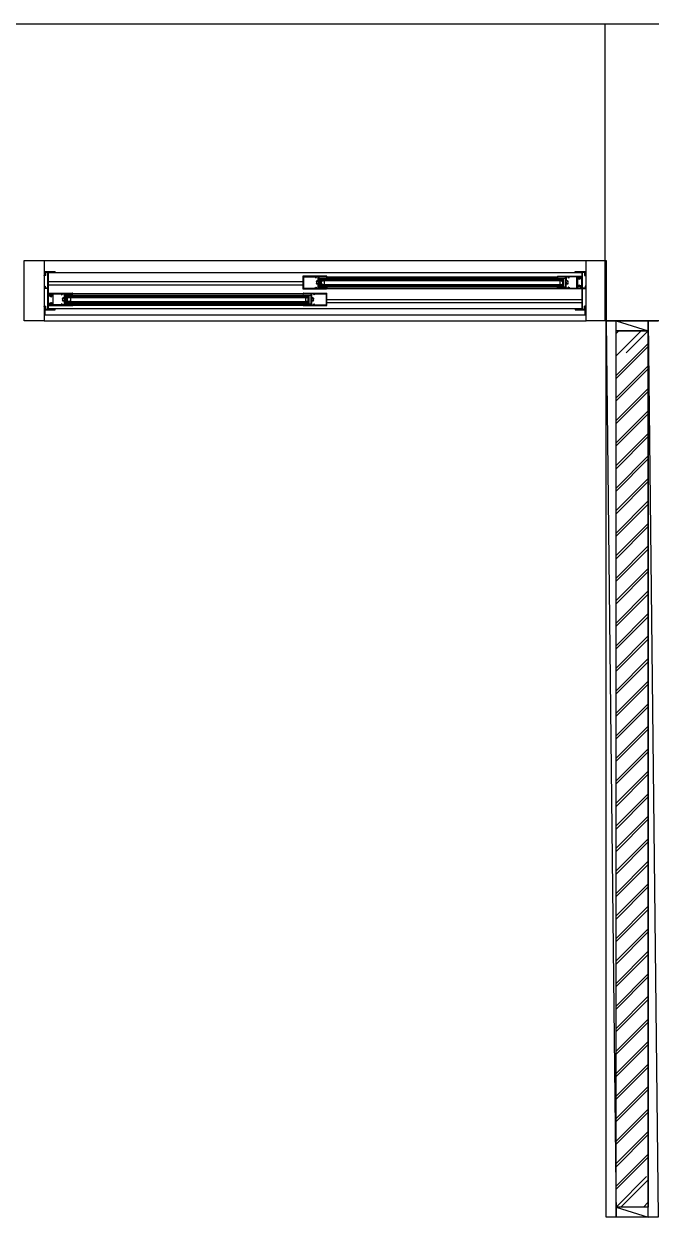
# Model space of a CAD drawing. Header units: millimetres. Extents: x 7649 to 34105, y 3983 to 25377.
# Drawn here: x 16469 to 18033, y 18403 to 21377 of the extents above; entities that cross this region are included whole.
import ezdxf

# ---------------------------------------------------------------- set-up
doc = ezdxf.new("R2010")
doc.units = ezdxf.units.MM

msp = doc.modelspace()

# ---------------------------------------------------------------- linework, layer by layer
at = {"layer": 'GEOMETRY', "color": 7}
for p, q in [((7649.45694, 21376.92222), (34105.14444, 21376.92222)), ((16519.87778, 20786.90139), (17870.84028, 20786.90139)), ((16519.87778, 20759.38472), (16522.52361, 20759.38472)), ((16522.52361, 20750.91806), (16522.52361, 20759.38472)), ((16522.52361, 20759.38472), (16547.39444, 20759.38472)), ((16547.39444, 20757.79722), (16547.39444, 20759.38472)), ((17843.32361, 20759.38472), (17868.19444, 20759.38472)), ((17843.32361, 20757.79722), (17843.32361, 20759.38472)), ((17868.19444, 20759.38472), (17870.84028, 20759.38472)), ((17868.19444, 20750.91806), (17868.19444, 20759.38472)), ((16519.87778, 20749.85972), (16519.87778, 20750.91806)), ((16519.87778, 20750.91806), (16522.52361, 20750.91806)), ((16524.11111, 20749.85972), (16519.87778, 20749.85972)), ((16524.11111, 20749.85972), (16524.11111, 20757.79722)), ((16524.11111, 20757.79722), (16528.87361, 20757.79722)), ((16528.87361, 20719.16806), (16528.87361, 20757.79722)), ((16530.46111, 20757.79722), (16547.39444, 20757.79722)), ((16530.46111, 20700.64722), (16530.46111, 20757.79722)), ((16530.46111, 20757.26806), (17860.25694, 20757.26806)), ((16530.46111, 20734.51389), (17164.93194, 20734.51389)), ((17223.66944, 20748.27222), (17164.93194, 20748.27222)), ((17164.93194, 20748.27222), (17164.93194, 20716.52222)), ((17165.99028, 20746.68472), (17165.99028, 20718.10972)), ((17165.99028, 20746.68472), (17194.03611, 20746.68472)), ((17194.03611, 20746.15556), (17194.03611, 20746.68472)), ((17194.03611, 20746.15556), (17196.68194, 20746.15556)), ((17196.68194, 20743.50972), (17196.68194, 20746.15556)), ((17197.21111, 20743.50972), (17196.68194, 20743.50972)), ((17198.79861, 20746.68472), (17197.21111, 20743.50972)), ((17198.70815, 20735.76695), (17198.07538, 20735.13428)), ((17198.07538, 20730.18933), (17199.05138, 20729.31169)), ((17198.30155, 20734.47337), (17198.27248, 20734.1799)), ((17198.27248, 20734.1799), (17198.35224, 20733.89597)), ((17198.28034, 20730.67634), (17198.27439, 20730.45665)), ((17198.27439, 20730.45665), (17198.32887, 20730.24373)), ((17198.34816, 20730.88976), (17198.28034, 20730.67634)), ((17198.4423, 20734.7438), (17198.30155, 20734.47337)), ((17198.32887, 20730.24373), (17198.4423, 20730.05064)), ((17198.47285, 20731.07578), (17198.34816, 20730.88976)), ((17198.35224, 20733.89597), (17198.53794, 20733.6542)), ((17198.641, 20731.21729), (17198.47285, 20731.07578)), ((17198.53794, 20733.6542), (17198.80091, 20733.49996)), ((17198.84149, 20731.30733), (17198.641, 20731.21729)), ((17199.45674, 20736.23697), (17198.70815, 20735.76695)), ((17203.03194, 20746.68472), (17198.79861, 20746.68472)), ((17198.80091, 20733.49996), (17199.09254, 20733.4561)), ((17199.06319, 20731.33889), (17198.84149, 20731.30733)), ((17199.05138, 20729.31169), (17200.22827, 20728.80883)), ((17199.22108, 20731.32303), (17199.06319, 20731.33889)), ((17199.09254, 20733.4561), (17199.38014, 20733.52139)), ((17199.37123, 20731.27668), (17199.22108, 20731.32303)), ((17199.50932, 20731.20166), (17199.37123, 20731.27668)), ((17199.38014, 20733.52139), (17199.63098, 20733.69464)), ((17200.29076, 20736.52972), (17199.45674, 20736.23697)), ((17199.63098, 20731.0998), (17199.50932, 20731.20166)), ((17200.44116, 20734.92577), (17199.76062, 20734.5739)), ((17199.76062, 20730.74971), (17200.44116, 20730.39784)), ((17199.85694, 20730.28056), (17199.85694, 20730.80972)), ((17200.22827, 20728.80883), (17201.50396, 20728.70596)), ((17201.17986, 20736.63056), (17200.29076, 20736.52972)), ((17201.17986, 20735.04306), (17200.44116, 20734.92577)), ((17200.44116, 20730.39784), (17201.17986, 20730.28056)), ((17201.59042, 20736.60926), (17201.17986, 20736.63056)), ((17201.91856, 20734.92577), (17201.17986, 20735.04306)), ((17201.17986, 20730.28056), (17201.91856, 20730.39784)), ((17201.50396, 20728.70596), (17202.77633, 20729.02831)), ((17201.99551, 20736.54584), (17201.59042, 20736.60926)), ((17202.5991, 20734.5739), (17201.91856, 20734.92577)), ((17201.91856, 20730.39784), (17202.5991, 20730.74971)), ((17202.39188, 20736.44096), (17201.99551, 20736.54584)), ((17202.77633, 20736.2953), (17202.39188, 20736.44096)), ((17202.50278, 20733.45556), (17203.03194, 20733.45556)), ((17202.50278, 20730.28056), (17202.50278, 20730.80972)), ((17202.50278, 20730.80972), (17203.03194, 20730.80972)), ((17203.03194, 20736.10139), (17203.03194, 20746.68472)), ((17203.44382, 20733.40051), (17203.09196, 20734.08105)), ((17203.09196, 20731.24256), (17203.44382, 20731.92311)), ((17203.56111, 20732.66181), (17203.44382, 20733.40051)), ((17203.44382, 20731.92311), (17203.56111, 20732.66181)), ((17223.14028, 20746.68472), (17204.61944, 20746.68472)), ((17204.61944, 20746.68472), (17204.61944, 20718.10972)), ((17205.14861, 20743.50972), (17205.14861, 20721.28472)), ((17205.14861, 20743.50972), (17209.38194, 20743.50972)), ((17209.38194, 20721.28472), (17209.38194, 20743.50972)), ((17210.44028, 20743.50972), (17813.69028, 20743.50972)), ((17210.44028, 20737.15972), (17210.44028, 20743.50972)), ((17210.44028, 20742.45139), (17813.69028, 20742.45139)), ((17210.44028, 20741.39306), (17813.69028, 20741.39306)), ((17210.44028, 20740.33472), (17813.69028, 20740.33472)), ((17210.44028, 20739.27639), (17813.69028, 20739.27639)), ((17210.44028, 20738.21806), (17813.69028, 20738.21806)), ((17210.44028, 20737.15972), (17813.69028, 20737.15972)), ((17211.49861, 20735.57222), (17215.20278, 20736.63056)), ((17211.49861, 20728.69306), (17211.49861, 20735.57222)), ((17211.49861, 20727.63472), (17215.20278, 20728.69306)), ((17218.37778, 20736.63056), (17215.20278, 20736.63056)), ((17218.37778, 20727.63472), (17218.37778, 20736.63056)), ((17223.14028, 20745.62639), (17223.14028, 20746.68472)), ((17224.72778, 20745.62639), (17223.14028, 20745.62639)), ((17224.24299, 20748.20985), (17223.93403, 20748.27222)), ((17224.49529, 20748.03974), (17224.24299, 20748.20985)), ((17224.6654, 20747.78744), (17224.49529, 20748.03974)), ((17224.72778, 20747.47847), (17224.6654, 20747.78744)), ((17224.72778, 20747.21389), (17224.72778, 20745.62639)), ((17224.72778, 20746.68472), (17799.40278, 20746.68472)), ((17799.40278, 20745.62639), (17799.40278, 20747.21389)), ((17800.99028, 20745.62639), (17799.40278, 20745.62639)), ((17799.99432, 20747.78744), (17799.93194, 20747.47847)), ((17800.16443, 20748.03974), (17799.99432, 20747.78744)), ((17800.41673, 20748.20985), (17800.16443, 20748.03974)), ((17800.72569, 20748.27222), (17800.41673, 20748.20985)), ((17800.46111, 20748.27222), (17859.19861, 20748.27222)), ((17819.51111, 20746.68472), (17800.99028, 20746.68472)), ((17800.99028, 20746.68472), (17800.99028, 20745.62639)), ((17808.92778, 20736.63056), (17805.75278, 20736.63056)), ((17805.75278, 20736.63056), (17805.75278, 20727.63472)), ((17808.92778, 20735.57222), (17812.63194, 20736.63056)), ((17808.92778, 20727.63472), (17812.63194, 20728.69306)), ((17812.63194, 20728.69306), (17812.63194, 20735.57222)), ((17813.69028, 20737.15972), (17813.69028, 20743.50972)), ((17814.74861, 20721.28472), (17814.74861, 20743.50972)), ((17814.74861, 20743.50972), (17818.98194, 20743.50972)), ((17818.98194, 20743.50972), (17818.98194, 20721.28472)), ((17819.51111, 20718.10972), (17819.51111, 20746.68472)), ((17825.33194, 20746.68472), (17821.09861, 20746.68472)), ((17821.09861, 20746.68472), (17821.09861, 20736.10139)), ((17821.09861, 20733.45556), (17821.62778, 20733.45556)), ((17821.2159, 20733.40051), (17821.09861, 20732.66181)), ((17821.09861, 20732.66181), (17821.2159, 20731.92311)), ((17821.09861, 20730.80972), (17821.62778, 20730.80972)), ((17821.56776, 20734.08105), (17821.2159, 20733.40051)), ((17821.2159, 20731.92311), (17821.56776, 20731.24256)), ((17821.62778, 20730.80972), (17821.62778, 20730.28056)), ((17823.15576, 20736.61765), (17821.8834, 20736.2953)), ((17821.8834, 20729.02831), (17822.26784, 20728.88266)), ((17822.74116, 20734.92577), (17822.06062, 20734.5739)), ((17822.06062, 20730.74971), (17822.74116, 20730.39784)), ((17822.26784, 20728.88266), (17822.66422, 20728.77777)), ((17822.66422, 20728.77777), (17823.0693, 20728.71435)), ((17823.47986, 20735.04306), (17822.74116, 20734.92577)), ((17822.74116, 20730.39784), (17823.47986, 20730.28056)), ((17823.0693, 20728.71435), (17823.47986, 20728.69306)), ((17824.43145, 20736.51479), (17823.15576, 20736.61765)), ((17824.21856, 20734.92577), (17823.47986, 20735.04306)), ((17823.47986, 20730.28056), (17824.21856, 20730.39784)), ((17823.47986, 20728.69306), (17824.36896, 20728.79389)), ((17824.8991, 20734.5739), (17824.21856, 20734.92577)), ((17824.21856, 20730.39784), (17824.8991, 20730.74971)), ((17824.27361, 20730.28056), (17824.27361, 20730.80972)), ((17824.36896, 20728.79389), (17825.20299, 20729.08664)), ((17825.60834, 20736.01192), (17824.43145, 20736.51479)), ((17825.02874, 20733.69464), (17825.15041, 20733.59278)), ((17825.27959, 20731.27305), (17825.02874, 20731.0998)), ((17825.15041, 20733.59278), (17825.28849, 20733.51777)), ((17825.20299, 20729.08664), (17825.95157, 20729.55666)), ((17825.56718, 20731.33835), (17825.27959, 20731.27305)), ((17825.28849, 20733.51777), (17825.43864, 20733.47141)), ((17826.91944, 20743.50972), (17825.33194, 20746.68472)), ((17825.43864, 20733.47141), (17825.59653, 20733.45556)), ((17825.85881, 20731.29448), (17825.56718, 20731.33835)), ((17825.59653, 20733.45556), (17825.81823, 20733.48712)), ((17826.58434, 20735.13428), (17825.60834, 20736.01192)), ((17825.81823, 20733.48712), (17826.01872, 20733.57715)), ((17826.12178, 20731.14025), (17825.85881, 20731.29448)), ((17825.95157, 20729.55666), (17826.58434, 20730.18933)), ((17826.01872, 20733.57715), (17826.18687, 20733.71867)), ((17826.30749, 20730.89847), (17826.12178, 20731.14025)), ((17826.18687, 20733.71867), (17826.31156, 20733.90468)), ((17826.33085, 20734.55071), (17826.21743, 20734.7438)), ((17826.21743, 20730.05064), (17826.35817, 20730.32107)), ((17826.38724, 20730.61455), (17826.30749, 20730.89847)), ((17826.31156, 20733.90468), (17826.37938, 20734.1181)), ((17826.38533, 20734.3378), (17826.33085, 20734.55071)), ((17826.35817, 20730.32107), (17826.38724, 20730.61455)), ((17826.37938, 20734.1181), (17826.38533, 20734.3378)), ((17827.44861, 20743.50972), (17826.91944, 20743.50972)), ((17830.09444, 20746.15556), (17827.44861, 20746.15556)), ((17827.44861, 20746.15556), (17827.44861, 20743.50972)), ((17848.08611, 20746.68472), (17830.09444, 20746.68472)), ((17830.09444, 20746.68472), (17830.09444, 20746.15556)), ((17843.32361, 20757.79722), (17860.25694, 20757.79722)), ((17848.08611, 20718.10972), (17848.08611, 20746.68472)), ((17849.67361, 20746.68472), (17849.67361, 20718.10972)), ((17849.67361, 20746.68472), (17858.14028, 20746.68472)), ((17850.20278, 20744.03889), (17860.25694, 20744.03889)), ((17850.20278, 20742.45139), (17850.20278, 20744.03889)), ((17850.20278, 20742.45139), (17852.84861, 20742.45139)), ((17852.84861, 20740.33472), (17852.84861, 20742.45139)), ((17852.84861, 20740.33472), (17854.43611, 20740.33472)), ((17854.43611, 20742.45139), (17860.25694, 20742.45139)), ((17854.43611, 20740.33472), (17854.43611, 20742.45139)), ((17858.14028, 20746.68472), (17858.14028, 20744.56806)), ((17858.14028, 20744.56806), (17859.19861, 20744.56806)), ((17859.19861, 20748.27222), (17859.19861, 20744.56806)), ((17860.25694, 20757.79722), (17860.25694, 20744.03889)), ((17860.25694, 20723.93056), (17860.25694, 20742.45139)), ((17861.84444, 20757.79722), (17866.60694, 20757.79722)), ((17861.84444, 20719.16806), (17861.84444, 20757.79722)), ((17866.60694, 20757.79722), (17866.60694, 20749.85972)), ((17866.60694, 20749.85972), (17870.84028, 20749.85972)), ((17870.84028, 20750.91806), (17868.19444, 20750.91806)), ((17870.84028, 20749.85972), (17870.84028, 20750.91806)), ((17870.84028, 20673.65972), (17870.84028, 20749.85972)), ((16520.40694, 20717.58056), (16520.40694, 20722.87222)), ((16520.40694, 20722.87222), (16521.99444, 20722.87222)), ((16528.87361, 20717.58056), (16520.40694, 20717.58056)), ((16521.99444, 20722.87222), (16521.99444, 20719.16806)), ((16521.99444, 20719.16806), (16528.87361, 20719.16806)), ((16528.87361, 20665.72222), (16528.87361, 20717.58056)), ((16530.46111, 20726.57639), (17164.93194, 20726.57639)), ((16530.46111, 20700.64722), (16540.51528, 20700.64722)), ((16530.46111, 20680.53889), (16530.46111, 20699.05972)), ((16530.46111, 20699.05972), (16536.28194, 20699.05972)), ((16531.51944, 20705.93889), (16531.51944, 20702.76389)), ((16531.51944, 20705.93889), (16590.25694, 20705.93889)), ((16531.51944, 20702.76389), (16532.57778, 20702.76389)), ((16532.57778, 20702.76389), (16532.57778, 20704.35139)), ((16532.57778, 20704.35139), (16541.04444, 20704.35139)), ((16536.28194, 20696.94306), (16536.28194, 20699.05972)), ((16537.86944, 20696.94306), (16537.86944, 20699.05972)), ((16537.86944, 20699.05972), (16540.51528, 20699.05972)), ((16540.51528, 20699.05972), (16540.51528, 20700.64722)), ((16541.04444, 20704.35139), (16541.04444, 20676.30556)), ((16542.10278, 20704.35139), (16560.62361, 20704.35139)), ((16542.10278, 20676.30556), (16542.10278, 20704.35139)), ((16560.62361, 20704.35139), (16560.62361, 20703.82222)), ((16560.62361, 20703.82222), (16563.26944, 20703.82222)), ((16563.26944, 20703.82222), (16563.26944, 20701.70556)), ((16563.26944, 20701.70556), (16563.79861, 20701.70556)), ((16563.79861, 20701.70556), (16565.38611, 20704.35139)), ((16565.38611, 20704.35139), (16569.61944, 20704.35139)), ((16569.61944, 20704.35139), (16569.61944, 20694.29722)), ((16571.20694, 20676.30556), (16571.20694, 20704.35139)), ((16571.20694, 20704.35139), (16589.72778, 20704.35139)), ((16575.96944, 20701.17639), (16571.73611, 20701.17639)), ((16571.73611, 20701.17639), (16571.73611, 20679.48056)), ((16575.96944, 20679.48056), (16575.96944, 20701.17639)), ((16577.02778, 20695.35556), (16577.02778, 20701.17639)), ((16577.02778, 20701.17639), (17179.21944, 20701.17639)), ((16577.02778, 20700.11806), (17179.21944, 20700.11806)), ((16577.02778, 20699.05972), (17179.21944, 20699.05972)), ((16589.72778, 20704.35139), (16589.72778, 20703.29306)), ((16589.72778, 20703.29306), (16591.31528, 20703.29306)), ((16590.83049, 20705.87651), (16590.52153, 20705.93889)), ((16591.08279, 20705.70641), (16590.83049, 20705.87651)), ((16591.2529, 20705.4541), (16591.08279, 20705.70641)), ((16591.31528, 20705.14514), (16591.2529, 20705.4541)), ((16591.31528, 20703.29306), (16591.31528, 20704.88056)), ((16591.31528, 20704.88056), (17164.93194, 20704.88056)), ((17164.93194, 20716.52222), (17223.66944, 20716.52222)), ((17164.93194, 20703.29306), (17164.93194, 20704.88056)), ((17166.51944, 20703.29306), (17164.93194, 20703.29306)), ((17165.52349, 20705.4541), (17165.46111, 20705.14514)), ((17165.69359, 20705.70641), (17165.52349, 20705.4541)), ((17165.9459, 20705.87651), (17165.69359, 20705.70641)), ((17166.25486, 20705.93889), (17165.9459, 20705.87651)), ((17165.99028, 20718.10972), (17194.03611, 20718.10972)), ((17165.99028, 20705.93889), (17224.72778, 20705.93889)), ((17185.04028, 20704.35139), (17166.51944, 20704.35139)), ((17166.51944, 20704.35139), (17166.51944, 20703.29306)), ((17179.21944, 20695.35556), (17179.21944, 20701.17639)), ((17180.27778, 20679.48056), (17180.27778, 20701.17639)), ((17180.27778, 20701.17639), (17184.51111, 20701.17639)), ((17184.51111, 20701.17639), (17184.51111, 20679.48056)), ((17185.04028, 20676.30556), (17185.04028, 20704.35139)), ((17190.86111, 20704.35139), (17186.62778, 20704.35139)), ((17186.62778, 20704.35139), (17186.62778, 20694.29722)), ((17192.44861, 20701.70556), (17190.86111, 20704.35139)), ((17192.97778, 20701.70556), (17192.44861, 20701.70556)), ((17192.97778, 20703.82222), (17192.97778, 20701.70556)), ((17192.97778, 20703.82222), (17195.62361, 20703.82222)), ((17194.03611, 20718.10972), (17194.03611, 20718.63889)), ((17194.03611, 20718.63889), (17196.68194, 20718.63889)), ((17195.62361, 20704.35139), (17223.66944, 20704.35139)), ((17195.62361, 20703.82222), (17195.62361, 20704.35139)), ((17196.68194, 20721.28472), (17197.21111, 20721.28472)), ((17196.68194, 20720.75556), (17196.68194, 20718.63889)), ((17197.21111, 20720.75556), (17198.79861, 20718.10972)), ((17198.79861, 20718.10972), (17203.03194, 20718.10972)), ((17203.03194, 20718.10972), (17203.03194, 20728.16389)), ((17204.61944, 20718.10972), (17223.14028, 20718.10972)), ((17205.14861, 20721.28472), (17209.38194, 20721.28472)), ((17210.44028, 20727.10556), (17813.69028, 20727.10556)), ((17210.44028, 20721.28472), (17210.44028, 20727.10556)), ((17210.44028, 20726.04722), (17813.69028, 20726.04722)), ((17210.44028, 20725.51806), (17813.69028, 20725.51806)), ((17210.44028, 20724.45972), (17813.69028, 20724.45972)), ((17210.44028, 20723.40139), (17813.69028, 20723.40139)), ((17210.44028, 20722.34306), (17813.69028, 20722.34306)), ((17210.44028, 20721.28472), (17813.69028, 20721.28472)), ((17215.20278, 20727.63472), (17218.37778, 20727.63472)), ((17223.14028, 20718.10972), (17223.14028, 20719.16806)), ((17223.14028, 20719.16806), (17224.72778, 20719.16806)), ((17223.66944, 20676.30556), (17223.66944, 20704.35139)), ((17223.93403, 20717.05139), (17224.24299, 20717.11377)), ((17224.24299, 20717.11377), (17224.49529, 20717.28387)), ((17224.49529, 20717.28387), (17224.6654, 20717.53617)), ((17224.6654, 20717.53617), (17224.72778, 20717.84514)), ((17224.72778, 20719.16806), (17224.72778, 20717.58056)), ((17224.72778, 20717.58056), (17799.40278, 20717.58056)), ((17224.72778, 20674.71806), (17224.72778, 20705.93889)), ((17799.40278, 20717.58056), (17799.40278, 20719.16806)), ((17799.40278, 20719.16806), (17800.99028, 20719.16806)), ((17799.93194, 20717.84514), (17799.99432, 20717.53617)), ((17799.99432, 20717.53617), (17800.16443, 20717.28387)), ((17800.16443, 20717.28387), (17800.41673, 20717.11377)), ((17800.41673, 20717.11377), (17800.72569, 20717.05139)), ((17859.19861, 20716.52222), (17800.46111, 20716.52222)), ((17800.99028, 20719.16806), (17800.99028, 20718.10972)), ((17800.99028, 20718.10972), (17819.51111, 20718.10972)), ((17805.75278, 20727.63472), (17808.92778, 20727.63472)), ((17813.69028, 20721.28472), (17813.69028, 20727.10556)), ((17814.74861, 20721.28472), (17818.98194, 20721.28472)), ((17821.09861, 20718.10972), (17821.09861, 20728.16389)), ((17825.33194, 20718.10972), (17821.09861, 20718.10972)), ((17826.91944, 20720.75556), (17825.33194, 20718.10972)), ((17826.91944, 20721.28472), (17827.44861, 20721.28472)), ((17827.44861, 20718.63889), (17827.44861, 20720.75556)), ((17830.09444, 20718.63889), (17827.44861, 20718.63889)), ((17830.09444, 20718.10972), (17830.09444, 20718.63889)), ((17830.09444, 20718.10972), (17848.08611, 20718.10972)), ((17849.67361, 20718.10972), (17858.14028, 20718.10972)), ((17852.84861, 20723.93056), (17850.20278, 20723.93056)), ((17850.20278, 20723.93056), (17850.20278, 20722.34306)), ((17850.20278, 20722.34306), (17860.25694, 20722.34306)), ((17854.43611, 20726.04722), (17852.84861, 20726.04722)), ((17852.84861, 20726.04722), (17852.84861, 20723.93056)), ((17854.43611, 20723.93056), (17854.43611, 20726.04722)), ((17860.25694, 20723.93056), (17854.43611, 20723.93056)), ((17858.14028, 20718.10972), (17858.14028, 20719.69722)), ((17858.14028, 20719.69722), (17859.19861, 20719.69722)), ((17859.19861, 20719.69722), (17859.19861, 20716.52222)), ((17860.25694, 20722.34306), (17860.25694, 20665.72222)), ((17861.84444, 20719.16806), (17868.72361, 20719.16806)), ((17861.84444, 20717.58056), (17870.31111, 20717.58056)), ((17861.84444, 20665.72222), (17861.84444, 20717.58056)), ((17870.31111, 20722.87222), (17868.72361, 20722.87222)), ((17868.72361, 20722.87222), (17868.72361, 20719.16806)), ((17870.31111, 20717.58056), (17870.31111, 20722.87222)), ((16519.87778, 20672.60139), (16519.87778, 20673.65972)), ((16519.87778, 20673.65972), (16524.11111, 20673.65972)), ((16519.87778, 20672.60139), (16522.52361, 20672.60139)), ((16522.52361, 20664.13472), (16522.52361, 20672.60139)), ((16524.11111, 20665.72222), (16524.11111, 20673.65972)), ((16530.46111, 20680.53889), (16536.28194, 20680.53889)), ((16530.46111, 20665.72222), (16530.46111, 20678.95139)), ((16530.46111, 20678.95139), (16540.51528, 20678.95139)), ((16532.57778, 20677.89306), (16531.51944, 20677.89306)), ((16531.51944, 20677.89306), (16531.51944, 20674.71806)), ((16531.51944, 20674.71806), (16590.25694, 20674.71806)), ((16532.57778, 20676.30556), (16532.57778, 20677.89306)), ((16532.57778, 20676.30556), (16541.04444, 20676.30556)), ((16536.28194, 20696.94306), (16537.86944, 20696.94306)), ((16536.28194, 20680.53889), (16536.28194, 20682.65556)), ((16536.28194, 20682.65556), (16537.86944, 20682.65556)), ((16537.86944, 20682.65556), (16537.86944, 20680.53889)), ((16537.86944, 20680.53889), (16540.51528, 20680.53889)), ((16540.51528, 20680.53889), (16540.51528, 20678.95139)), ((16560.62361, 20676.30556), (16542.10278, 20676.30556)), ((16563.26944, 20676.30556), (16560.62361, 20676.30556)), ((16563.79861, 20678.95139), (16563.26944, 20678.95139)), ((16563.26944, 20678.95139), (16563.26944, 20676.30556)), ((16565.38611, 20676.30556), (16563.79861, 20678.95139)), ((16565.63888, 20693.67859), (16564.66288, 20692.80095)), ((16564.66288, 20687.85599), (16565.29565, 20687.22333)), ((16564.93974, 20689.09431), (16564.85998, 20688.81038)), ((16564.85998, 20688.81038), (16564.88905, 20688.5169)), ((16564.91637, 20692.74655), (16564.86189, 20692.53363)), ((16564.86189, 20692.53363), (16564.86784, 20692.31394)), ((16564.86784, 20692.31394), (16564.93566, 20692.10051)), ((16564.88905, 20688.5169), (16565.0298, 20688.24648)), ((16565.0298, 20692.93963), (16564.91637, 20692.74655)), ((16564.93566, 20692.10051), (16565.06035, 20691.9145)), ((16565.12544, 20689.33608), (16564.93974, 20689.09431)), ((16565.06035, 20691.9145), (16565.2285, 20691.77298)), ((16565.38841, 20689.49031), (16565.12544, 20689.33608)), ((16565.2285, 20691.77298), (16565.42899, 20691.68295)), ((16565.29565, 20687.22333), (16566.04424, 20686.75331)), ((16569.61944, 20676.30556), (16565.38611, 20676.30556)), ((16565.68004, 20689.53418), (16565.38841, 20689.49031)), ((16565.42899, 20691.68295), (16565.65069, 20691.65139)), ((16566.81577, 20694.18145), (16565.63888, 20693.67859)), ((16565.65069, 20691.65139), (16565.80858, 20691.66725)), ((16565.96764, 20689.46888), (16565.68004, 20689.53418)), ((16565.80858, 20691.66725), (16565.95873, 20691.7136)), ((16565.95873, 20691.7136), (16566.09682, 20691.78862)), ((16566.21848, 20689.29563), (16565.96764, 20689.46888)), ((16566.04424, 20686.75331), (16566.87826, 20686.46056)), ((16566.09682, 20691.78862), (16566.21848, 20691.89048)), ((16567.02866, 20692.59243), (16566.34812, 20692.24057)), ((16566.34812, 20688.41638), (16567.02866, 20688.06451)), ((16566.44444, 20691.65139), (16566.44444, 20692.18056)), ((16568.09146, 20694.28432), (16566.81577, 20694.18145)), ((16566.87826, 20686.46056), (16567.76736, 20686.35972)), ((16567.76736, 20692.70972), (16567.02866, 20692.59243)), ((16567.02866, 20688.06451), (16567.76736, 20687.94722)), ((16568.50606, 20692.59243), (16567.76736, 20692.70972)), ((16567.76736, 20687.94722), (16568.50606, 20688.06451)), ((16567.76736, 20686.35972), (16568.17792, 20686.38101)), ((16569.36383, 20693.96196), (16568.09146, 20694.28432)), ((16568.17792, 20686.38101), (16568.58301, 20686.44444)), ((16569.1866, 20692.24057), (16568.50606, 20692.59243)), ((16568.50606, 20688.06451), (16569.1866, 20688.41638)), ((16568.58301, 20686.44444), (16568.97938, 20686.54932)), ((16568.97938, 20686.54932), (16569.36383, 20686.69498)), ((16569.09028, 20691.65139), (16569.09028, 20692.18056)), ((16569.61944, 20686.35972), (16569.61944, 20676.30556)), ((16570.03132, 20691.06717), (16569.67946, 20691.74771)), ((16569.67946, 20688.90923), (16570.03132, 20689.58977)), ((16570.14861, 20690.32847), (16570.03132, 20691.06717)), ((16570.03132, 20689.58977), (16570.14861, 20690.32847)), ((16589.72778, 20676.30556), (16571.20694, 20676.30556)), ((16571.73611, 20679.48056), (16575.96944, 20679.48056)), ((16577.02778, 20698.00139), (17179.21944, 20698.00139)), ((16577.02778, 20697.47222), (17179.21944, 20697.47222)), ((16577.02778, 20696.41389), (17179.21944, 20696.41389)), ((16577.02778, 20695.35556), (17179.21944, 20695.35556)), ((16577.02778, 20679.48056), (16577.02778, 20685.30139)), ((16577.02778, 20685.30139), (17179.21944, 20685.30139)), ((16577.02778, 20684.24306), (17179.21944, 20684.24306)), ((16577.02778, 20683.18472), (17179.21944, 20683.18472)), ((16577.02778, 20682.12639), (17179.21944, 20682.12639)), ((16577.02778, 20681.06806), (17179.21944, 20681.06806)), ((16577.02778, 20680.00972), (17179.21944, 20680.00972)), ((16577.02778, 20679.48056), (17179.21944, 20679.48056)), ((16578.08611, 20693.76806), (16581.79028, 20694.82639)), ((16578.08611, 20686.88889), (16578.08611, 20693.76806)), ((16578.08611, 20685.83056), (16581.79028, 20686.88889)), ((16581.79028, 20694.82639), (16584.96528, 20694.82639)), ((16581.79028, 20685.83056), (16584.96528, 20685.83056)), ((16584.96528, 20694.82639), (16584.96528, 20685.83056)), ((16591.31528, 20676.83472), (16589.72778, 20676.83472)), ((16589.72778, 20676.83472), (16589.72778, 20676.30556)), ((16590.52153, 20674.71806), (16590.83049, 20674.78043)), ((16590.83049, 20674.78043), (16591.08279, 20674.95054)), ((16591.08279, 20674.95054), (16591.2529, 20675.20284)), ((16591.2529, 20675.20284), (16591.31528, 20675.51181)), ((16591.31528, 20675.24722), (16591.31528, 20676.83472)), ((16591.31528, 20675.77639), (17164.93194, 20675.77639)), ((17164.93194, 20675.24722), (17164.93194, 20676.83472)), ((17164.93194, 20676.83472), (17166.51944, 20676.83472)), ((17165.46111, 20675.51181), (17165.52349, 20675.20284)), ((17165.52349, 20675.20284), (17165.69359, 20674.95054)), ((17165.69359, 20674.95054), (17165.9459, 20674.78043)), ((17165.9459, 20674.78043), (17166.25486, 20674.71806)), ((17165.99028, 20674.71806), (17224.72778, 20674.71806)), ((17166.51944, 20676.83472), (17166.51944, 20676.30556)), ((17166.51944, 20676.30556), (17185.04028, 20676.30556)), ((17174.45694, 20694.82639), (17171.28194, 20694.82639)), ((17171.28194, 20694.82639), (17171.28194, 20685.83056)), ((17171.28194, 20685.83056), (17174.45694, 20685.83056)), ((17174.45694, 20693.76806), (17178.16111, 20694.82639)), ((17174.45694, 20685.83056), (17178.16111, 20686.88889)), ((17178.16111, 20686.88889), (17178.16111, 20693.76806)), ((17179.21944, 20679.48056), (17179.21944, 20685.30139)), ((17180.27778, 20679.48056), (17184.51111, 20679.48056)), ((17187.15694, 20691.65139), (17186.62778, 20691.65139)), ((17186.74507, 20691.06717), (17186.62778, 20690.32847)), ((17186.62778, 20690.32847), (17186.74507, 20689.58977)), ((17186.62778, 20689.00556), (17187.15694, 20689.00556)), ((17186.62778, 20686.35972), (17186.62778, 20676.30556)), ((17186.62778, 20676.30556), (17190.86111, 20676.30556)), ((17187.09693, 20691.74771), (17186.74507, 20691.06717)), ((17186.74507, 20689.58977), (17187.09693, 20688.90923)), ((17187.15694, 20692.18056), (17187.15694, 20691.65139)), ((17188.68493, 20694.28432), (17187.41256, 20693.96196)), ((17187.41256, 20686.69498), (17187.79701, 20686.54932)), ((17188.27033, 20692.59243), (17187.58979, 20692.24057)), ((17187.58979, 20688.41638), (17188.27033, 20688.06451)), ((17187.79701, 20686.54932), (17188.19338, 20686.44444)), ((17188.19338, 20686.44444), (17188.59847, 20686.38101)), ((17189.00903, 20692.70972), (17188.27033, 20692.59243)), ((17188.27033, 20688.06451), (17189.00903, 20687.94722)), ((17188.59847, 20686.38101), (17189.00903, 20686.35972)), ((17189.96062, 20694.18145), (17188.68493, 20694.28432)), ((17189.74773, 20692.59243), (17189.00903, 20692.70972)), ((17189.00903, 20687.94722), (17189.74773, 20688.06451)), ((17189.00903, 20686.35972), (17189.89813, 20686.46056)), ((17190.42827, 20692.24057), (17189.74773, 20692.59243)), ((17189.74773, 20688.06451), (17190.42827, 20688.41638)), ((17189.80278, 20691.65139), (17189.80278, 20692.18056)), ((17189.89813, 20686.46056), (17190.73215, 20686.75331)), ((17191.13751, 20693.67859), (17189.96062, 20694.18145)), ((17190.5579, 20691.89048), (17190.67957, 20691.78862)), ((17190.80875, 20689.46888), (17190.5579, 20689.29563)), ((17190.67957, 20691.78862), (17190.81766, 20691.7136)), ((17190.73215, 20686.75331), (17191.48074, 20687.22333)), ((17191.09635, 20689.53418), (17190.80875, 20689.46888)), ((17190.81766, 20691.7136), (17190.96781, 20691.66725)), ((17190.86111, 20676.30556), (17192.44861, 20678.95139)), ((17190.96781, 20691.66725), (17191.12569, 20691.65139)), ((17191.38798, 20689.49031), (17191.09635, 20689.53418)), ((17191.12569, 20691.65139), (17191.3474, 20691.68295)), ((17192.11351, 20692.80095), (17191.13751, 20693.67859)), ((17191.3474, 20691.68295), (17191.54789, 20691.77298)), ((17191.65095, 20689.33608), (17191.38798, 20689.49031)), ((17191.48074, 20687.22333), (17192.11351, 20687.85599)), ((17191.54789, 20691.77298), (17191.71604, 20691.9145)), ((17191.83665, 20689.09431), (17191.65095, 20689.33608)), ((17191.71604, 20691.9145), (17191.84073, 20692.10051)), ((17191.86002, 20692.74655), (17191.74659, 20692.93963)), ((17191.74659, 20688.24648), (17191.88734, 20688.5169)), ((17191.91641, 20688.81038), (17191.83665, 20689.09431)), ((17191.84073, 20692.10051), (17191.90855, 20692.31394)), ((17191.9145, 20692.53363), (17191.86002, 20692.74655)), ((17191.88734, 20688.5169), (17191.91641, 20688.81038)), ((17191.90855, 20692.31394), (17191.9145, 20692.53363)), ((17192.44861, 20678.95139), (17192.97778, 20678.95139)), ((17192.97778, 20678.95139), (17192.97778, 20676.30556)), ((17192.97778, 20676.30556), (17195.62361, 20676.30556)), ((17195.62361, 20676.30556), (17223.66944, 20676.30556)), ((17224.72778, 20690.06389), (17860.25694, 20690.06389)), ((17224.72778, 20682.12639), (17860.25694, 20682.12639)), ((17870.84028, 20673.65972), (17866.60694, 20673.65972)), ((17866.60694, 20665.72222), (17866.60694, 20673.65972)), ((17868.19444, 20664.13472), (17868.19444, 20672.60139)), ((17868.19444, 20672.60139), (17870.84028, 20672.60139)), ((17870.84028, 20672.60139), (17870.84028, 20673.65972)), ((16522.52361, 20664.13472), (16547.39444, 20664.13472)), ((16522.52361, 20651.96389), (16522.52361, 20664.13472)), ((16522.52361, 20651.96389), (17868.19444, 20651.96389)), ((16524.11111, 20665.72222), (16528.87361, 20665.72222)), ((16530.46111, 20667.30972), (17860.25694, 20667.30972)), ((16530.46111, 20665.72222), (16547.39444, 20665.72222)), ((16547.39444, 20664.13472), (16547.39444, 20665.72222)), ((17860.25694, 20665.72222), (17843.32361, 20665.72222)), ((17843.32361, 20665.72222), (17843.32361, 20664.13472)), ((17843.32361, 20664.13472), (17868.19444, 20664.13472)), ((17861.84444, 20665.72222), (17866.60694, 20665.72222)), ((17868.19444, 20651.96389), (17868.19444, 20664.13472)), ((16519.87778, 20636.61806), (17870.84028, 20636.61806)), ((17920.58194, 18403.00556), (17920.58194, 20636.61806)), ((17920.58194, 20636.61806), (17945.45278, 18403.00556)), ((17920.58194, 20636.61806), (17945.45278, 18403.00556)), ((17945.45278, 20636.61806), (17920.58194, 20636.61806)), ((17945.45278, 18403.00556), (17945.45278, 20636.61806)), ((17945.45278, 20611.74722), (17945.45278, 20636.61806)), ((17945.45278, 20636.61806), (18025.88611, 20611.74722)), ((17945.45278, 20636.61806), (18025.88611, 20611.74722)), ((18025.88611, 20636.61806), (17945.45278, 20636.61806)), ((18025.88611, 20611.74722), (17945.45278, 20611.74722)), ((17945.45278, 20549.30556), (18008.42361, 20611.74722)), ((17945.45278, 20605.39722), (17952.33194, 20611.74722)), ((17970.85278, 20556.71389), (18025.88611, 20611.74722)), ((18025.88611, 20611.74722), (18025.88611, 20636.61806)), ((18025.88611, 18403.00556), (18025.88611, 20636.61806)), ((18025.88611, 20636.61806), (18050.75694, 18403.00556)), ((18025.88611, 20636.61806), (18050.75694, 18403.00556)), ((18050.75694, 20636.61806), (18025.88611, 20636.61806)), ((17945.45278, 20500.62222), (18025.88611, 20580.52639)), ((17945.45278, 20493.21389), (18025.88611, 20573.11806)), ((17945.45278, 20444.53056), (18025.88611, 20524.43472)), ((17945.45278, 20437.12222), (18025.88611, 20517.02639)), ((17945.45278, 20388.43889), (18025.88611, 20468.34306)), ((17945.45278, 20381.03056), (18025.88611, 20460.93472)), ((17945.45278, 20332.34722), (18025.88611, 20412.25139)), ((17945.45278, 20324.93889), (18025.88611, 20404.84306)), ((17945.45278, 20276.25556), (18025.88611, 20356.15972)), ((17945.45278, 20268.31806), (18025.88611, 20348.75139)), ((17945.45278, 20220.16389), (18025.88611, 20300.06806)), ((17945.45278, 20212.22639), (18025.88611, 20292.65972)), ((17945.45278, 20164.07222), (18025.88611, 20243.97639)), ((17945.45278, 20156.13472), (18025.88611, 20236.56806)), ((17945.45278, 20107.98056), (18025.88611, 20187.88472)), ((17945.45278, 20100.04306), (18025.88611, 20179.94722)), ((17945.45278, 20051.88889), (18025.88611, 20131.79306)), ((17945.45278, 20043.95139), (18025.88611, 20123.85556)), ((17945.45278, 19995.79722), (18025.88611, 20075.70139)), ((17945.45278, 19987.85972), (18025.88611, 20067.76389)), ((17945.45278, 19939.70556), (18025.88611, 20019.60972)), ((17945.45278, 19931.76806), (18025.88611, 20011.67222)), ((17945.45278, 19883.61389), (18025.88611, 19963.51806)), ((17945.45278, 19875.67639), (18025.88611, 19955.58056)), ((17945.45278, 19826.99306), (18025.88611, 19907.42639)), ((17945.45278, 19819.58472), (18025.88611, 19899.48889)), ((17945.45278, 19770.90139), (18025.88611, 19851.33472)), ((17945.45278, 19763.49306), (18025.88611, 19843.39722)), ((17945.45278, 19714.80972), (18025.88611, 19795.24306)), ((17945.45278, 19707.40139), (18025.88611, 19787.30556)), ((17945.45278, 19658.71806), (18025.88611, 19738.62222)), ((17945.45278, 19651.30972), (18025.88611, 19731.21389)), ((17945.45278, 19602.62639), (18025.88611, 19682.53056)), ((17945.45278, 19595.21806), (18025.88611, 19675.12222)), ((17945.45278, 19546.53472), (18025.88611, 19626.43889)), ((17945.45278, 19539.12639), (18025.88611, 19619.03056)), ((17945.45278, 19490.44306), (18025.88611, 19570.34722)), ((17945.45278, 19483.03472), (18025.88611, 19562.93889)), ((17945.45278, 19434.35139), (18025.88611, 19514.25556)), ((17945.45278, 19426.41389), (18025.88611, 19506.84722)), ((17945.45278, 19378.25972), (18025.88611, 19458.16389)), ((17945.45278, 19370.32222), (18025.88611, 19450.75556)), ((17945.45278, 19322.16806), (18025.88611, 19402.07222)), ((17945.45278, 19314.23056), (18025.88611, 19394.66389)), ((17945.45278, 19266.07639), (18025.88611, 19345.98056)), ((17945.45278, 19258.13889), (18025.88611, 19338.04306)), ((17945.45278, 19209.98472), (18025.88611, 19289.88889)), ((17945.45278, 19202.04722), (18025.88611, 19281.95139)), ((17945.45278, 19153.89306), (18025.88611, 19233.79722)), ((17945.45278, 19145.95556), (18025.88611, 19225.85972)), ((17945.45278, 19097.80139), (18025.88611, 19177.70556)), ((17945.45278, 19089.86389), (18025.88611, 19169.76806)), ((17945.45278, 19041.70972), (18025.88611, 19121.61389)), ((17945.45278, 19033.77222), (18025.88611, 19113.67639)), ((17945.45278, 18985.61806), (18025.88611, 19065.52222)), ((17945.45278, 18977.68056), (18025.88611, 19057.58472)), ((17945.45278, 18928.99722), (18025.88611, 19009.43056)), ((17945.45278, 18921.58889), (18025.88611, 19001.49306)), ((17945.45278, 18872.90556), (18025.88611, 18953.33889)), ((17945.45278, 18865.49722), (18025.88611, 18945.40139)), ((17945.45278, 18816.81389), (18025.88611, 18896.71806)), ((17945.45278, 18809.40556), (18025.88611, 18889.30972)), ((17945.45278, 18760.72222), (18025.88611, 18840.62639)), ((17945.45278, 18753.31389), (18025.88611, 18833.21806)), ((17945.45278, 18704.63056), (18025.88611, 18784.53472)), ((17945.45278, 18697.22222), (18025.88611, 18777.12639)), ((17945.45278, 18648.53889), (18025.88611, 18728.44306)), ((17945.45278, 18641.13056), (18025.88611, 18721.03472)), ((17945.45278, 18592.44722), (18025.88611, 18672.35139)), ((17945.45278, 18584.50972), (18025.88611, 18664.94306)), ((17945.45278, 18536.35556), (18025.88611, 18616.25972)), ((17945.45278, 18528.41806), (18025.88611, 18608.85139)), ((17945.45278, 18480.26389), (18025.88611, 18560.16806)), ((17945.45278, 18472.32639), (18025.88611, 18552.75972)), ((17945.45278, 18427.87639), (18021.65278, 18504.07639)), ((17957.62361, 18427.87639), (18025.88611, 18496.13889)), ((17945.45278, 18427.87639), (17965.56111, 18447.98472)), ((18013.71528, 18427.87639), (18025.88611, 18440.04722)), ((17945.45278, 18403.00556), (17945.45278, 18427.87639)), ((17945.45278, 18427.87639), (18025.88611, 18403.00556)), ((17945.45278, 18427.87639), (18025.88611, 18403.00556)), ((18025.88611, 18427.87639), (17945.45278, 18427.87639)), ((18025.88611, 18403.00556), (18025.88611, 18427.87639)), ((17945.45278, 18403.00556), (17920.58194, 18403.00556)), ((18025.88611, 18403.00556), (17945.45278, 18403.00556)), ((18050.75694, 18403.00556), (18025.88611, 18403.00556))]:
    msp.add_line(p, q, dxfattribs=at)
at = {"layer": 'RECTANGLES', "color": 7}
for p, q in [((17918.46528, 21376.92222), (18701.10278, 21376.92222)), ((17918.46528, 20636.61806), (17918.46528, 21376.92222)), ((16470.13611, 20786.90139), (16519.87778, 20786.90139)), ((16470.13611, 20636.61806), (16470.13611, 20786.90139)), ((16519.87778, 20786.90139), (16519.87778, 20636.61806)), ((17870.84028, 20786.90139), (17920.58194, 20786.90139)), ((17870.84028, 20636.61806), (17870.84028, 20786.90139)), ((17920.58194, 20786.90139), (17920.58194, 20636.61806)), ((16519.87778, 20636.61806), (16470.13611, 20636.61806)), ((17920.58194, 20636.61806), (17870.84028, 20636.61806)), ((18701.10278, 20636.61806), (17918.46528, 20636.61806)), ((17920.58194, 20636.61806), (18050.75694, 20636.61806)), ((17920.58194, 18403.00556), (17920.58194, 20636.61806)), ((17945.45278, 20611.74722), (18025.88611, 20611.74722)), ((17945.45278, 18427.87639), (17945.45278, 20611.74722)), ((18025.88611, 20611.74722), (18025.88611, 18427.87639)), ((18025.88611, 18427.87639), (17945.45278, 18427.87639)), ((18050.75694, 18403.00556), (17920.58194, 18403.00556))]:
    msp.add_line(p, q, dxfattribs=at)

doc.saveas('drawing.dxf')
